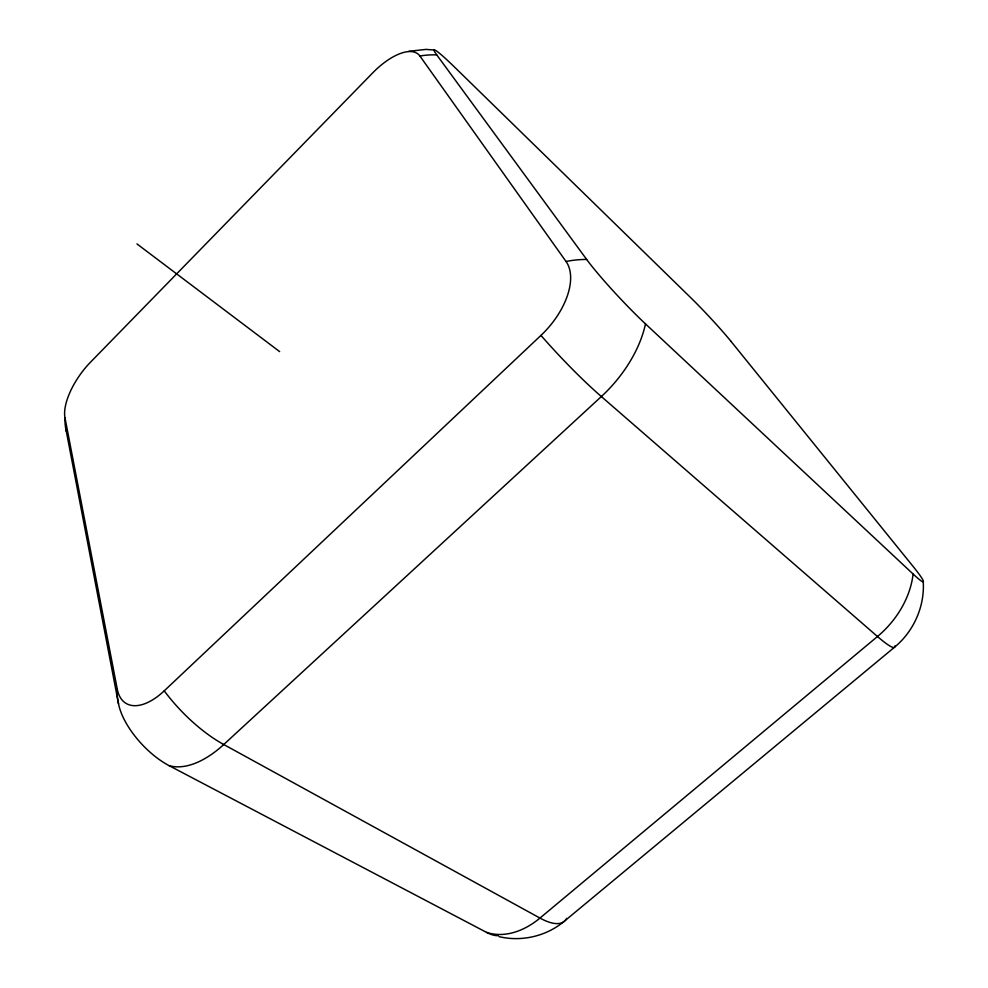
<?xml version="1.0" encoding="UTF-8"?>
<svg xmlns="http://www.w3.org/2000/svg" width="988" height="988" viewBox="0 0 988 988"><rect width="100%" height="100%" fill="white"/><g stroke="black" fill="none" stroke-linecap="round" stroke-linejoin="round"><path stroke-width="1.48" d="M64.973 417.763L117.263 689.13A58.465 29.961 -59 0 0 164.23 690.847L540.955 335.401A62.182 34.889 -48.8 0 0 566.05 261.499L419.925 56.032A50.042 22.267 -48.8 0 0 372.772 72.816L90.39 362.312A46.868 19.982 -54.9 0 0 64.973 417.763A74.298 61.17 -12.3 0 0 66.307 431.336L118.56 703.962A55.674 24.885 46.9 0 0 169.133 765.663L486.504 932.363A48.696 17.883 51.6 0 0 498.31 935.611M408.822 51.302L426.026 49.4L434.103 50.018M499.088 936.649C521.392 941.959 545.771 936.352 563.543 921.89L894.288 647.412C913.53 631.703 924.83 606.62 923.237 581.771M136.949 243.9L279.641 351.617M419.925 56.032A78.077 68.938 -38 0 1 436.782 54.92L586.65 259.449A60.886 5.187 46.9 0 0 645.51 323.903L913.097 574.016A82.152 62.405 -45.4 0 1 877.48 636.507L539.967 918.074A78.175 54.896 -63.1 0 1 486.504 932.363M731.021 341.403L912.801 566.062A52.549 3.631 47.7 0 1 913.097 574.016M894.955 645.856A83.4 8.707 48.1 0 1 877.48 636.507L601.346 396.546A96.503 12.412 46.9 0 1 540.955 335.401M566.655 918.371A78.583 26.454 51.1 0 1 539.967 918.074L223.757 744.52A89.994 36.927 46.9 0 1 164.23 690.847M645.485 323.866A96.997 57.292 -48.5 0 1 601.346 396.546L223.757 744.52A91.341 49.363 -59.4 0 1 169.133 765.663M118.56 703.962A91.106 66.221 -16 0 1 117.263 689.13M566.05 261.499A96.948 76.681 -33.7 0 1 586.65 259.449M66.307 431.336A45.967 16.438 43.7 0 1 66.134 426.322M436.782 54.92A49.425 3.31 46.3 0 1 454.69 67.233L691.032 297.981A42.669 2.544 47 0 1 731.034 341.403"/></g></svg>
